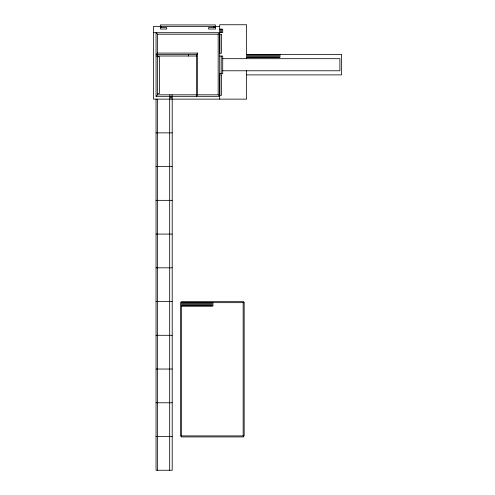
<?xml version="1.0" encoding="UTF-8"?>
<svg xmlns="http://www.w3.org/2000/svg" width="495" height="495" viewBox="0 0 495 495"><rect width="100%" height="100%" fill="white"/><g stroke="black" fill="none" stroke-linecap="round" stroke-linejoin="round"><path stroke-width="0.74" d="M197.635 53.083L196.62 54.599L196.62 96.333L197.635 94.817L197.635 53.083L157.565 53.083L156.049 54.599L196.701 54.599M153.425 32.695L219.687 32.695L218.171 34.211L157.565 34.211L156.049 32.695L156.049 96.333L157.565 94.817L157.565 54.599M219.687 26.452L153.425 26.452L153.425 99.13L246.628 99.13L246.628 70.779M160.324 27.547L166.691 27.547L166.691 29.026L160.324 29.026L160.324 24.936L215.511 24.936L215.511 29.026L208.574 29.026L208.574 27.547L215.511 27.547M219.687 29.18L222.719 29.18L222.719 32.546L219.687 32.546M246.628 54.382L341.575 54.382L341.575 74.887L246.628 74.887M156.049 56.015L196.719 56.015M219.687 56.065L222.719 56.065L222.719 73.576L219.687 73.576M157.565 56.77L159.415 56.77L159.415 93.475L157.565 93.475M246.628 57.377L279.96 57.377L279.96 54.382M222.719 58.688L339.892 58.688L339.892 70.779L222.719 70.779M157.565 94.817L196.62 94.817M197.635 94.817L218.171 94.817L219.687 96.333L156.049 96.333M169.853 97.781L172.074 97.781M156.049 132.87L172.21 132.87M156.049 166.605L172.21 166.605M156.049 200.345L172.21 200.345M156.049 234.079L172.21 234.079M156.049 267.82L172.21 267.82M156.049 301.56L172.21 301.56M181.64 306.04L212.955 306.04L212.955 302.668M156.049 335.294L172.21 335.294M156.049 369.035L172.21 369.035M156.049 402.775L172.21 402.775M156.049 436.51L172.21 436.51M278.951 54.382L278.951 57.377M277.936 54.382L277.936 57.377M276.928 54.382L276.928 57.377M275.919 54.382L275.919 57.377M274.911 54.382L274.911 57.377M273.896 54.382L273.896 57.377M272.887 54.382L272.887 57.377M271.879 54.382L271.879 57.377M270.87 54.382L270.87 57.377M269.855 54.382L269.855 57.377M268.847 54.382L268.847 57.377M267.838 54.382L267.838 57.377M266.83 54.382L266.83 57.377M265.815 54.382L265.815 57.377M264.806 54.382L264.806 57.377M263.798 54.382L263.798 57.377M262.789 54.382L262.789 57.377M261.775 54.382L261.775 57.377M260.766 54.382L260.766 57.377M259.757 54.382L259.757 57.377M258.749 54.382L258.749 57.377M257.734 54.382L257.734 57.377M256.726 54.382L256.726 57.377M255.717 54.382L255.717 57.377M254.708 54.382L254.708 57.377M253.694 54.382L253.694 57.377M252.685 54.382L252.685 57.377M251.677 54.382L251.677 57.377M250.668 54.382L250.668 57.377M249.653 54.382L249.653 57.377M248.645 54.382L248.645 57.377M247.636 54.382L247.636 57.377M246.628 58.688L246.628 24.75L219.687 24.75L219.687 99.13M243.664 302.668L243.664 301.659L181.133 301.659L181.133 302.668M243.664 435.903L243.664 436.918L181.133 436.918L181.133 435.903M243.156 302.668L243.156 435.903M221.71 29.18L221.71 32.546M221.203 56.065L221.203 73.576M220.696 29.18L220.696 32.546M218.171 34.211L218.171 94.817M214.032 26.452L214.032 27.547M211.94 302.668L211.94 306.04M210.932 302.668L210.932 306.04M209.923 302.668L209.923 306.04M208.915 302.668L208.915 306.04M207.9 302.668L207.9 306.04M206.891 302.668L206.891 306.04M205.883 302.668L205.883 306.04M204.874 302.668L204.874 306.04M203.86 302.668L203.86 306.04M202.851 302.668L202.851 306.04M201.842 302.668L201.842 306.04M200.834 302.668L200.834 306.04M199.819 302.668L199.819 306.04M198.811 302.668L198.811 306.04M197.802 302.668L197.802 306.04M196.793 302.668L196.793 306.04M195.779 302.668L195.779 306.04M194.77 302.668L194.77 306.04M193.762 302.668L193.762 306.04M192.753 302.668L192.753 306.04M191.738 302.668L191.738 306.04M190.73 302.668L190.73 306.04M189.721 302.668L189.721 306.04M188.713 302.668L188.713 306.04M188.539 54.599L188.539 56.015M187.698 302.668L187.698 306.04M186.689 302.668L186.689 306.04M185.681 302.668L185.681 306.04M184.672 302.668L184.672 306.04M183.657 302.668L183.657 306.04M182.649 302.668L182.649 306.04M181.64 302.668L181.64 435.903M172.21 99.13L172.21 470.25L156.049 470.25L156.049 99.13M172.074 94.817L172.074 96.333M172.074 99.13L172.074 96.438L169.853 96.438L169.853 99.13M169.853 94.817L169.853 96.333M169.686 99.13L169.686 470.25M161.438 26.452L161.438 27.547M157.565 34.211L157.565 53.083M157.398 99.13L157.398 470.25M221.37 34.613L219.854 34.613L219.854 53.268L221.37 53.268L221.37 34.613M221.37 74.887L219.854 74.887L219.854 95.393L221.37 95.393L221.37 74.887M244.165 302.668L180.632 302.668L180.632 435.903L244.165 435.903L244.165 302.668"/></g></svg>
